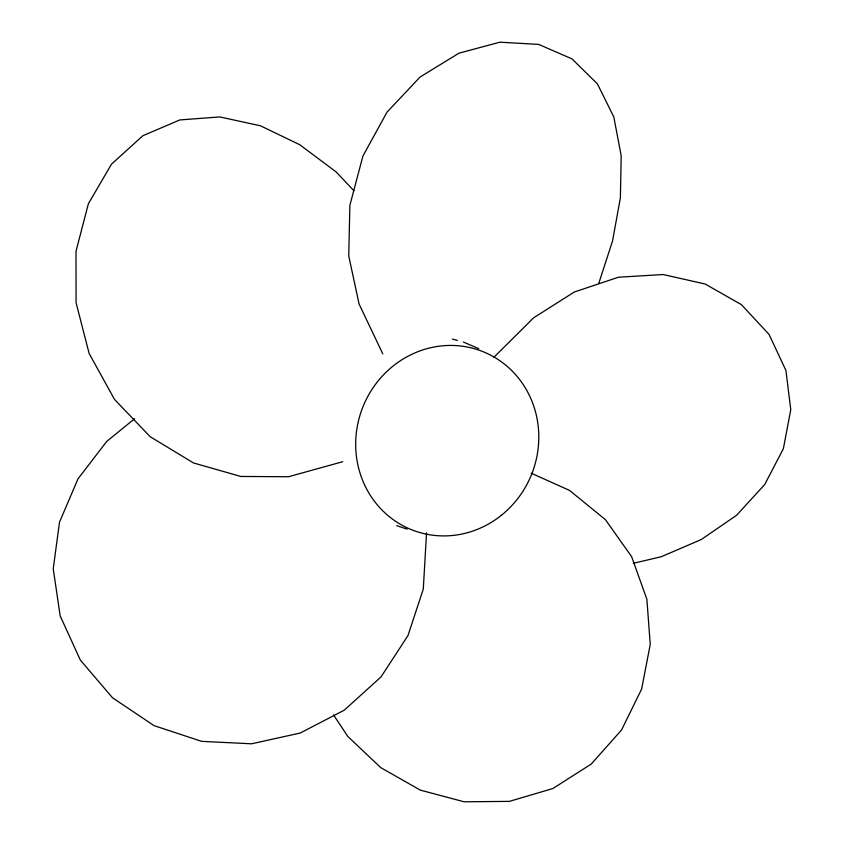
<?xml version="1.0" encoding="UTF-8"?>
<svg xmlns="http://www.w3.org/2000/svg" width="844" height="844" viewBox="0 0 844 844"><rect width="100%" height="100%" fill="white"/><g stroke="black" fill="none" stroke-linecap="round" stroke-linejoin="round"><path stroke-width="1.27" d="M426.547 532.817L423.287 589.112L407.937 635.648L381.013 676.92L344.31 710.152L300.221 733.035L251.575 743.796L201.653 741.359L154.051 725.64L112.495 697.756L80.338 660.061L60.177 615.898L53.235 568.772L59.523 522.13L77.975 478.896L106.745 441.391L134.618 418.729M598.881 283.078L612.544 240.983L620.382 197.834L621.195 155.739L613.799 116.936L597.394 83.83L572.021 58.901L538.694 44.405L499.859 42.2L458.999 53.161L420.112 76.983L387.016 112.157L362.909 156.066L349.87 205.314L348.751 255.975L359.069 303.988L382.775 353.847M493.698 357.497L533.587 317.85L574.247 292.045L618.473 277.212L663.184 274.532L705.183 284.027L741.391 304.642L769.021 334.372L785.922 370.453L790.765 409.656L783.369 448.681L764.696 484.572L736.527 515.325L701.195 539.58L661.285 556.724L633.359 563.296M342.738 461.71L288.553 476.733L240.835 476.459L193.445 462.934L150.169 436.696L114.467 399.339L89.137 353.488L76.065 302.711L76.002 251.259L88.398 203.689L111.524 164.126L142.879 135.715L179.835 119.932L219.778 116.936L260.406 125.767L299.81 144.757L336.239 172.018L353.879 190.744M452.437 339.077L457.364 340.375M407.04 529.114L396.733 525.633M463.409 342.042L478.77 348.656M531.266 473.22L569.531 490.406L605.359 519.598L631.639 556.692L646.863 599.24L650.249 644.405L641.63 689.073L621.532 730.007L591.233 764.073L552.883 788.518L509.375 801.378L464.137 801.8L420.323 790.121L380.781 767.65L347.76 736.401L333.549 714.931M501.42 515.262A95.931 90.835 -68.1 0 0 484.076 352.096A95.931 90.835 -68.1 0 0 356.221 454.652A95.931 90.835 -68.1 0 0 501.42 515.262"/></g></svg>
